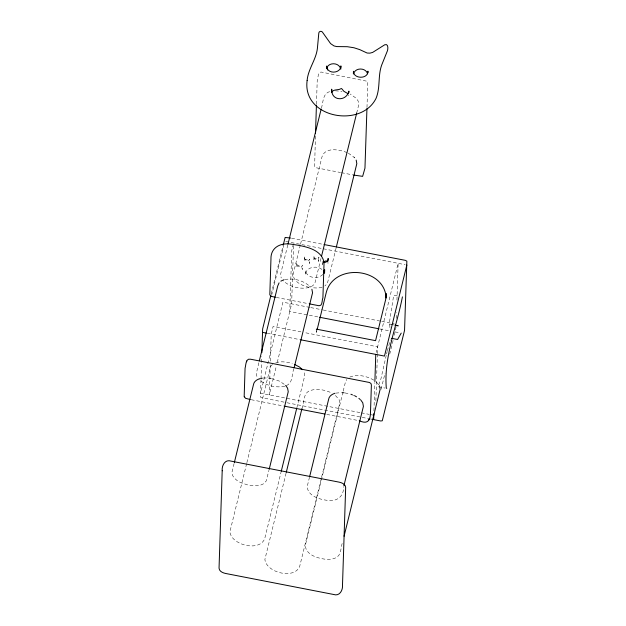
<?xml version="1.0" encoding="UTF-8"?>
<svg xmlns="http://www.w3.org/2000/svg" width="626" height="626" viewBox="0 0 626 626"><rect width="100%" height="100%" fill="white"/><g stroke="black" fill="none" stroke-linecap="round" stroke-linejoin="round"><path stroke-width="0.47" stroke-dasharray="3.13 2.35" d="M260.995 379.708L260.447 396.712L260.862 397.455L285.98 402.557M261.026 378.746L261.527 363.283M261.558 362.313L261.746 356.523M270.236 364.974L269.266 394.928L276.489 365.521M270.362 361.116L271.238 334.057L273.108 326.467L300.918 331.874M293.516 245.893L291.638 303.868L276.723 364.575M315.426 136.132L314.628 167.017L315.974 167.729L340.489 172.502M316.459 104.174L317.21 80.934C318.477 78.485 317.249 72.115 321.013 72.021L367.399 81.31L367.798 82.202L366.977 107.586M316.333 329.127L316.193 333.478L316.881 330.677M322.711 264.892L322.844 260.784M373.933 410.852L374.849 382.619M375.874 400.914L377.376 354.527M377.408 353.565L377.627 346.796L304.752 332.625M396.078 326.811L393.918 337.085M396.344 318.399L396.532 312.601M396.947 300.042L398.136 263.327L376.234 352.493M348.768 95.841L348.792 95.144M328.001 263.413L327.914 262.2M389.951 327.719L389.701 324.143L394.051 324.988M386.258 355.318L380.921 378.84L378.041 386.727L385.013 388.081M386.555 353.917L387.173 351.389M322.734 264.258L323.18 262.928M271.261 293.79L282.913 246.354M271.614 295.37L283.735 246.041M234.101 463.553L232.003 472.074L232.661 475.627L234.625 478.397L237.184 480.612L240.556 482.583L248.765 485.291L257.043 485.792L260.502 485.142L263.718 483.726L266.183 480.987L268.937 470.329M258.867 362.712L256.269 373.761L256.965 376.68L258.053 378.26M287.78 245.001L280.55 274.446L281.207 277.991M321.373 108.228C323.36 102.398 322.476 93.11 330.285 91.482M293.375 243.944L291.747 250.58L289.768 311.458L318.54 317.053M246.644 463.6L229.883 531.834C231.323 545.082 259.563 552.179 264.72 538.61L281.019 472.27M246.871 462.653L269.916 368.831L270.839 366.124L273.046 363.956M300.339 244.962L293.132 274.337C293.422 282.216 302.522 285.73 309.041 287.326M300.574 244.015L321.983 156.86C325.215 146.633 339.988 149.52 347.477 152.807M293.938 368.542C291.513 374.066 293.187 383.448 285.949 385.702M320.989 258.421L315.387 281.223C315.058 284.04 312.789 286.16 310.191 287.013M356.679 113.103L358.784 104.558L358.127 101.005L356.163 98.235L350.231 94.049M296.841 407.831L304.76 375.608L304.103 372.055M336.115 247.951L327.969 281.113L327.046 283.821L324.839 285.98M286.066 473.225L264.884 559.464C266.324 572.712 294.564 579.809 299.721 566.24L321.373 478.107M301.896 408.778C304.471 402.768 302.679 392.471 310.809 390.358C317.562 388.347 324.902 389.92 331.209 392.729M309.494 477.223L307.17 486.692C307.969 496.41 320.152 499.571 328.212 500.456C337.281 501.653 343.83 496.246 343.643 486.84M321.608 477.161L339.761 403.238L339.104 399.685L335.223 395.256M342.97 392.048L305.261 545.575C306.059 555.293 318.243 558.455 326.303 559.339C330.645 559.456 335.732 559.081 338.736 555.512C341.358 551.631 340.951 546.224 342.665 541.928M343.204 391.101L345.302 382.572L346.671 379.411M381.109 389.255L385.068 373.127M389.724 354.159L393.691 338.032M387.33 350.834L390.366 339.902M322.867 274.438C318.016 279.572 306.748 278.249 305.488 270.549L305.347 274.9C305.644 266.997 316.928 264.97 322.132 269.595M349.809 377.079C357.994 373.659 367.705 376.328 374.958 380.811M322.085 287.217L318.172 288.046L311.599 287.764M275.808 362.728C281.168 361.045 286.974 361.93 292.256 363.503M284.916 279.556C293.359 277.944 302.773 280.252 309.291 285.91M309.048 287.514C300.081 289.486 289.955 287.021 283.163 280.769M284.807 386.195C275.839 388.167 265.714 385.702 258.929 379.45M335.779 393.12L341.569 392.596M335.34 90.817L342.023 91.341M263.202 378.018L267.208 377.963M344.942 392.917L350.059 394.028M341.436 172.682L352.751 174.889M291.56 238.216L323.086 244.351M285.769 241.472L405.1 264.681M397.189 295.855L393.707 295.175L389.325 323.079L389.262 324.174L392.752 324.855M276.301 297.428L308.579 303.704M309.792 307.397L282.921 302.17L260.557 393.238L360.365 412.651M310.754 307.585L322.273 309.823M323.227 310.011L380.804 321.208M381.766 321.396L394.239 323.822M395.123 331.913L399.482 332.766M379.912 328.986L389.505 330.857M267.294 333.29L299.69 339.589M361.327 412.839L368.996 414.334M369.958 414.514L372.83 415.077M286.935 402.745L371.742 419.24M251.19 399.709L283.711 406.031M326.741 414.404L358.307 420.539M271.481 378.519L279.689 381.218L284.986 384.857M353.275 395.202L354.856 395.843M348.267 153.127L354.206 157.314M376.242 381.915L379.489 385.796M296.599 263.155L296.458 267.505C297.115 263.882 302.554 266.684 302.421 269.485L302.561 265.134C301.904 268.757 296.474 265.956 296.599 263.155M304.346 256.926L304.205 261.269C304.885 257.388 310.152 260.58 309.502 263.491L309.643 259.141C308.954 263.03 303.696 259.837 304.346 256.926M313.962 256.457L313.822 260.807C313.407 256.668 319.19 257.896 318.759 261.425L318.9 257.083C319.307 261.222 313.532 259.993 313.962 256.457"/><path stroke-width="0.94" d="M261.871 352.657L262.646 328.885L270.8 295.683M315.52 133.228L316.427 105.145M324.565 273.233L324.675 269.759L323.908 273.03M331.608 92.405L331.717 89.174C330.927 101.31 346.522 101.803 348.917 91.106L348.87 92.726M328.079 261.042L328.165 258.428C328.267 260.541 326.216 262.967 323.994 262.31M340.802 69.134L340.912 65.902C341.131 72.358 330.591 74.525 327.281 68.829L327.57 69.971M353.377 73.727L353.455 71.309C353.416 79.126 368.252 79.338 367.939 71.161L367.885 72.78M366.946 108.556L364.958 168.183L362.634 176.352L353.69 175.069M373.652 419.608L373.839 413.77M374.88 381.649L375.764 354.386M359.261 420.727C367.462 424.483 370.271 420.868 370.482 412.8L371.39 384.982L370.983 383.566L369.543 382.502L250.556 359.214C245.494 357.962 245.995 365.396 245.071 368.252L244.179 396.336L245.462 398.269L250.236 399.521M283.148 245.408L285.135 237.457L290.605 238.029M234.327 462.606L253.405 384.951C253.757 381.61 256.801 379.606 259.751 378.66M259.336 360.819L277.709 286.012L279.071 282.85M288.015 244.046L321.138 109.174M269.172 469.383L288.242 391.727L287.592 388.183L285.628 385.405M294.173 367.595L312.546 292.788L311.897 289.235M321.459 256.527L356.679 113.103M281.246 471.323L296.614 408.778M336.35 247.004L356.828 163.636L356.171 160.084M317.108 329.745L326.279 292.42C333.83 262.928 384.638 267.318 386.164 298.015L386.305 293.672L385.655 299.588L375.569 340.654L316.333 329.127M286.293 472.278L301.896 408.778M309.729 476.276L328.572 399.576C328.924 396.235 331.968 394.224 334.91 393.277M343.877 485.893L363.409 406.352L362.759 402.8L360.795 400.03M406.845 265.017L384.474 356.084L300.636 339.777M344.065 536.239L380.139 389.349L379.489 385.796M246.777 360.999L246.574 361.758M368.777 420.054L368.98 419.295M326.459 68.633C328.141 62.138 338.721 62.162 340.567 68.539M353.487 73.891C355.169 67.397 365.748 67.42 367.595 73.798M331.67 92.46C333.345 88.681 338.33 90.645 341.193 88.602M324.065 261.778L325.763 260.901L327.343 261.292M402.416 296.873C396.61 327.085 383.832 356.57 386.273 387.94L386.751 388.417M280.839 281.137L284.048 279.712M260.612 378.495L262.341 378.174M401.219 333.102L397.588 339.495L391.493 338.306M398.41 325.833L395.366 325.363M268.914 378.182L270.628 378.409M342.375 392.588L344.081 392.807M324.041 244.539L405.241 260.33L406.861 261.136L404.545 330.387L382.267 420.797L380.616 420.969L371.742 419.24M275.354 297.24L270.823 296.27L269.814 294.69L270.956 259.141C270.542 247.528 280.37 242.645 290.777 244.101C302.616 245.948 321.201 248.107 324.057 262.372L322.906 297.804C321.748 299.948 322.86 306.036 319.025 305.738L309.526 303.892M394.928 325.16L397.541 325.669M319.495 317.241L378.949 328.806M262.529 332.359L266.34 333.102M284.666 406.219L324.831 414.029M294.627 364.457L299.58 367.071L302.475 369.684M350.904 394.247L352.485 394.889M341.749 88.736L343.932 91.341L348.228 93.79M354.856 395.843L356.546 396.829M358.87 398.371L360.153 399.474M323.18 261.629L323.532 262.028M354.206 157.314L354.535 157.713M309.933 286.465L310.261 286.857M323.352 270.909L324.174 272.427M327.445 68.97L326.373 67.232L327.038 68.211L326.428 66.051M244.25 396.735L244.281 396.947M222.199 470.768L219.045 568.165C219.225 571.428 222.903 572.907 225.634 573.471L333.541 594.457C339.628 596.625 343.04 590.154 342.508 584.833L345.669 487.435C345.489 484.172 341.812 482.693 339.073 482.13L231.174 461.143C225.078 458.968 221.674 465.439 222.199 470.768M307.123 80.519C302.076 117.86 361.21 128.713 376.101 98.235C380.459 87.546 377.783 75.597 381.743 64.908L387.431 50.776C388.151 48.734 388.37 43.257 384.755 44.767L372.626 52.427L369.903 53.147L367.118 53.03L359.762 49.626L353.956 47.756L347.266 46.7L336.749 46.582L334.018 45.933L330.606 43.617L322.413 32.098C321.467 30.713 318.97 31.261 318.814 32.975L317.382 48.523C316.044 59.791 308.094 69.087 307.123 80.519"/></g></svg>
